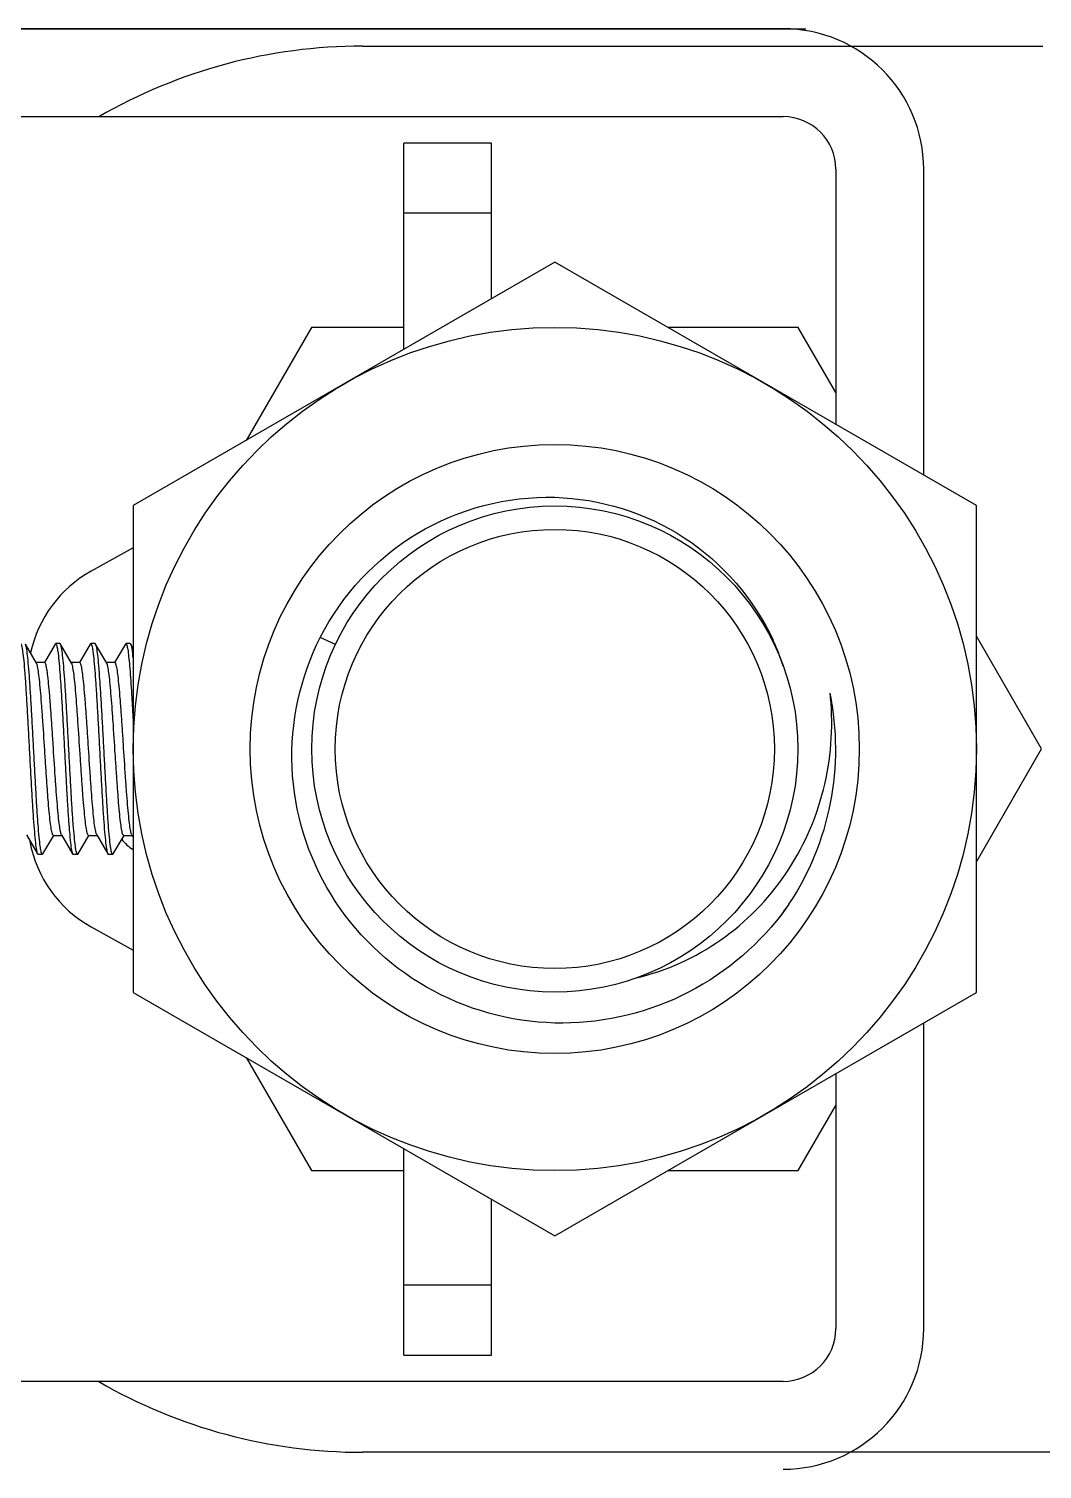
# Model space of a CAD drawing. Header units: millimetres. Extents: x -633009578 to 5705885, y -633235091 to 2571734.
# Drawn here: x 2452916 to 2453199.6, y 1996791.9 to 1997194.9 of the extents above; entities that cross this region are included whole.
import ezdxf

# ---------------------------------------------------------------- set-up
doc = ezdxf.new("R2010")
doc.units = ezdxf.units.MM
doc.header["$LTSCALE"] = 1000
doc.header["$MEASUREMENT"] = 0
doc.layers.get('0').update_dxf_attribs({"color": 9})
doc.layers.add('E-WIRE-系统', color=3, linetype='Continuous')

# ---------------------------------------------------------------- blocks, each defined once
blk = doc.blocks.new('G$CF4FACE3C')
at = {"layer": 'E-WIRE-系统'}
for p, q in [((-11634.36, 651.94), (-10842.54, 651.94)), ((-10848.32, 651.94), (-11141.66, 651.94)), ((-10954.77, 647.55), (-10782.63, 647.55)), ((-11141.66, 629.72), (-10848.32, 629.72)), ((-10922.1, 623.05), (-10944.32, 623.05)), ((-10944.32, 570.82), (-10944.32, 623.05)), ((-10922.1, 583.65), (-10922.1, 623.05)), ((-10834.98, 616.39), (-10834.98, 551.83)), ((-10812.76, 539), (-10812.76, 616.39)), ((-10922.1, 605.27), (-10944.32, 605.27)), ((-10906.1, 592.89), (-11012.77, 531.3)), ((-10799.43, 531.3), (-10906.1, 592.89)), ((-10967.68, 576.39), (-10984.18, 547.8)), ((-10944.32, 576.39), (-10967.68, 576.39)), ((-10844.51, 576.39), (-10877.51, 576.39)), ((-10834.98, 559.88), (-10844.51, 576.39)), ((-11012.77, 531.3), (-11012.77, 408.13)), ((-10799.43, 408.13), (-10799.43, 531.3)), ((-11012.77, 520.6), (-11023.4, 514.71)), ((-11037.24, 491.45), (-11040.05, 496.27)), ((-11032.53, 496.27), (-11035.25, 491.58)), ((-11032.53, 496.27), (-11032.43, 496.38)), ((-11032.43, 496.38), (-11032.4, 496.38)), ((-11031.29, 496.38), (-11032.4, 496.38)), ((-11031.29, 496.38), (-11032.4, 496.38)), ((-11031.16, 496.27), (-11031.29, 496.38)), ((-11028.35, 491.45), (-11031.16, 496.27)), ((-11023.64, 496.27), (-11026.36, 491.58)), ((-11023.64, 496.27), (-11023.51, 496.38)), ((-11022.4, 496.38), (-11023.51, 496.38)), ((-11022.4, 496.38), (-11023.51, 496.38)), ((-11022.27, 496.27), (-11022.4, 496.38)), ((-11019.46, 491.45), (-11022.27, 496.27)), ((-11014.75, 496.27), (-11017.47, 491.58)), ((-11014.75, 496.27), (-11014.62, 496.38)), ((-11013.51, 496.38), (-11014.62, 496.38)), ((-11013.51, 496.38), (-11014.62, 496.38)), ((-11013.38, 496.27), (-11013.51, 496.38)), ((-11012.77, 495.22), (-11013.38, 496.27)), ((-10961.62, 496.13), (-10965.43, 497.94)), ((-10850.87, 497.23), (-10850.81, 497.1)), ((-10782.93, 469.72), (-10799.43, 498.3)), ((-11035.17, 491.58), (-11037.32, 491.58)), ((-11026.28, 491.58), (-11028.43, 491.58)), ((-11017.39, 491.58), (-11019.54, 491.58)), ((-10799.43, 441.13), (-10782.93, 469.72)), ((-11039.78, 447.99), (-11036.98, 443.16)), ((-11035.6, 443.16), (-11032.87, 447.85)), ((-11032.95, 447.85), (-11030.81, 447.85)), ((-11030.89, 447.99), (-11028.09, 443.16)), ((-11026.71, 443.16), (-11023.98, 447.85)), ((-11024.06, 447.85), (-11021.92, 447.85)), ((-11022, 447.99), (-11019.2, 443.16)), ((-11017.83, 443.16), (-11015.09, 447.85)), ((-11015.17, 447.85), (-11013.03, 447.85)), ((-11013.11, 447.99), (-11012.77, 447.4)), ((-11036.98, 443.16), (-11036.85, 443.05)), ((-11035.73, 443.05), (-11036.85, 443.05)), ((-11035.73, 443.05), (-11036.85, 443.05)), ((-11035.6, 443.16), (-11035.73, 443.05)), ((-11028.09, 443.16), (-11027.96, 443.05)), ((-11026.84, 443.05), (-11027.96, 443.05)), ((-11026.84, 443.05), (-11027.96, 443.05)), ((-11026.71, 443.16), (-11026.84, 443.05)), ((-11019.2, 443.16), (-11019.07, 443.05)), ((-11017.95, 443.05), (-11019.07, 443.05)), ((-11017.95, 443.05), (-11019.07, 443.05)), ((-11017.83, 443.16), (-11017.95, 443.05)), ((-11023.4, 424.73), (-11012.77, 418.83)), ((-11012.77, 408.13), (-10906.1, 346.55)), ((-10906.1, 346.55), (-10799.43, 408.13)), ((-10812.76, 323.05), (-10812.76, 400.43)), ((-10984.18, 391.63), (-10967.68, 363.05)), ((-10834.98, 387.6), (-10834.98, 323.05)), ((-10844.51, 363.05), (-10834.98, 379.55)), ((-10944.32, 316.38), (-10944.32, 368.61)), ((-10967.68, 363.05), (-10944.32, 363.05)), ((-10877.51, 363.05), (-10844.51, 363.05)), ((-10922.1, 316.38), (-10922.1, 355.78)), ((-10944.32, 334.16), (-10922.1, 334.16)), ((-10944.32, 316.38), (-10922.1, 316.38)), ((-10848.32, 309.71), (-11141.66, 309.71)), ((-10747.65, 291.78), (-10954.77, 291.78))]:
    blk.add_line(p, q, dxfattribs=at)
for radius in [106.67, 77.05, 61.49, 55.56]:
    blk.add_circle((-10906.1, 469.72), radius, dxfattribs=at)
for centre, radius, start, end in [((-10848.32, 616.39), 35.56, 0, 90), ((-10954.77, 514.14), 133.42, 90, 120.0083), ((-10848.32, 616.39), 13.33, 0, 90), ((-11008.32, 487.49), 31.11, 119, 167.8939), ((-11023.51, 496.31), 0.076, 78.9891, 89.9602), ((-11014.62, 496.31), 0.076, 78.9741, 89.9601), ((-10906.82, 471.36), 61.64, 18.159, 24.6875), ((-10906.1, 469.72), 71.09, 326.4585, 11.4585), ((-10906.54, 476.4), 70.51, 5.1831, 6.0541), ((-10905.85, 469.77), 70.84, 10.0541, 11.458), ((-10906.13, 469.72), 71.12, 7.6522, 10.0536), ((-11008.32, 451.94), 31.11, 190.3451, 241), ((-11008.32, 451.94), 8.89, 214.3268, 239.8898), ((-11035.73, 443.13), 0.0759, 259.0989, 269.9614), ((-11026.84, 443.13), 0.0759, 259.2688, 269.9632), ((-11017.95, 443.13), 0.0759, 259.1048, 269.9615), ((-10905.95, 469.62), 70.92, 324.3173, 326.4575), ((-10904.9, 471.07), 70.87, 323.2578, 325.0125), ((-10906.14, 469.75), 71.14, 323.0314, 324.3178), ((-10905.01, 471.15), 71, 322.4074, 323.2582), ((-10848.32, 323.05), 35.56, 270, 0), ((-10848.32, 323.05), 13.33, 270, 0), ((-10954.77, 425.19), 133.42, 239.9917, 270)]:
    blk.add_arc(centre, radius, start, end, dxfattribs=at)
for points, knots in [([(-10965.43, 497.94), (-10959.99, 508.63), (-10942.76, 527.35), (-10918.08, 533.74), (-10906.1, 533.4)], [0, 0, 0, 0, 0.500108, 1, 1, 1, 1]), ([(-10906.1, 533.4), (-10894.66, 533.08), (-10871.5, 526.01), (-10855.67, 507.61), (-10850.87, 497.23)], [0, 0, 0, 0, 0.500095, 1, 1, 1, 1]), ([(-11041.28, 496.38), (-11041.21, 496.37), (-11041.1, 496.16), (-11040.98, 495.79), (-11040.85, 495.15), (-11040.66, 493.88), (-11040.43, 491.75), (-11040.18, 488.63), (-11039.91, 484.83), (-11039.65, 480.48), (-11039.39, 475.74), (-11039.12, 470.79), (-11038.86, 465.8), (-11038.6, 460.95), (-11038.33, 456.41), (-11038.07, 452.36), (-11037.81, 448.92), (-11037.56, 446.24), (-11037.34, 444.51), (-11037.14, 443.59), (-11037.04, 443.27), (-11036.98, 443.16)], [0, 0, 0, 0, 0.003711, 0.011337, 0.023212, 0.039314, 0.0837, 0.143018, 0.215176, 0.297599, 0.387332, 0.481164, 0.575726, 0.667621, 0.753554, 0.830449, 0.895556, 0.946563, 0.981704, 0.992971, 1, 1, 1, 1]), ([(-11035.75, 443.05), (-11035.81, 443.06), (-11035.93, 443.27), (-11036.04, 443.64), (-11036.17, 444.28), (-11036.36, 445.55), (-11036.59, 447.68), (-11036.85, 450.8), (-11037.11, 454.61), (-11037.37, 458.96), (-11037.63, 463.69), (-11037.9, 468.65), (-11038.16, 473.64), (-11038.43, 478.49), (-11038.69, 483.02), (-11038.95, 487.08), (-11039.21, 490.51), (-11039.47, 493.19), (-11039.69, 494.92), (-11039.89, 495.85), (-11039.99, 496.16), (-11040.05, 496.27)], [0, 0, 0, 0, 0.003708, 0.011332, 0.023206, 0.039309, 0.083701, 0.143026, 0.215196, 0.297631, 0.387378, 0.481219, 0.575788, 0.66769, 0.753628, 0.830521, 0.895618, 0.94661, 0.98173, 0.992985, 1, 1, 1, 1]), ([(-11032.4, 496.38), (-11032.34, 496.38), (-11032.21, 496.19), (-11032.11, 495.84), (-11031.97, 495.22), (-11031.78, 493.98), (-11031.55, 491.87), (-11031.3, 488.77), (-11031.04, 484.98), (-11030.77, 480.63), (-11030.51, 475.89), (-11030.24, 470.92), (-11029.98, 465.92), (-11029.71, 461.04), (-11029.45, 456.49), (-11029.19, 452.41), (-11028.93, 448.96), (-11028.67, 446.26), (-11028.45, 444.52), (-11028.25, 443.59), (-11028.15, 443.27), (-11028.09, 443.16)], [0, 0, 0, 0, 0.003386, 0.010605, 0.022094, 0.037845, 0.081651, 0.140562, 0.21249, 0.294853, 0.384679, 0.47873, 0.573605, 0.66588, 0.752224, 0.829521, 0.894986, 0.946281, 0.981617, 0.992941, 1, 1, 1, 1]), ([(-11026.86, 443.05), (-11026.92, 443.06), (-11027.04, 443.27), (-11027.15, 443.64), (-11027.28, 444.28), (-11027.47, 445.55), (-11027.7, 447.68), (-11027.96, 450.8), (-11028.22, 454.61), (-11028.48, 458.95), (-11028.75, 463.69), (-11029.01, 468.64), (-11029.27, 473.64), (-11029.54, 478.49), (-11029.8, 483.02), (-11030.06, 487.08), (-11030.32, 490.51), (-11030.58, 493.19), (-11030.8, 494.92), (-11031, 495.85), (-11031.1, 496.16), (-11031.16, 496.27)], [0, 0, 0, 0, 0.003703, 0.01132, 0.023187, 0.039284, 0.083664, 0.142983, 0.215146, 0.297577, 0.387325, 0.481173, 0.575752, 0.667661, 0.753607, 0.830509, 0.895614, 0.946609, 0.98173, 0.992984, 1, 1, 1, 1]), ([(-11023.5, 496.38), (-11023.43, 496.37), (-11023.32, 496.16), (-11023.21, 495.79), (-11023.07, 495.15), (-11022.88, 493.88), (-11022.66, 491.75), (-11022.4, 488.63), (-11022.14, 484.83), (-11021.87, 480.48), (-11021.61, 475.74), (-11021.35, 470.79), (-11021.08, 465.8), (-11020.82, 460.95), (-11020.56, 456.41), (-11020.29, 452.36), (-11020.04, 448.92), (-11019.78, 446.24), (-11019.56, 444.51), (-11019.36, 443.59), (-11019.26, 443.27), (-11019.2, 443.16)], [0, 0, 0, 0, 0.003711, 0.011337, 0.023212, 0.039315, 0.083701, 0.143019, 0.215177, 0.2976, 0.387333, 0.481165, 0.575727, 0.667621, 0.753554, 0.830449, 0.895556, 0.946563, 0.981704, 0.992971, 1, 1, 1, 1]), ([(-11017.97, 443.05), (-11018.03, 443.06), (-11018.15, 443.27), (-11018.26, 443.64), (-11018.39, 444.28), (-11018.58, 445.55), (-11018.81, 447.68), (-11019.07, 450.8), (-11019.33, 454.61), (-11019.59, 458.96), (-11019.86, 463.69), (-11020.12, 468.65), (-11020.38, 473.64), (-11020.65, 478.49), (-11020.91, 483.02), (-11021.17, 487.08), (-11021.43, 490.51), (-11021.69, 493.19), (-11021.91, 494.92), (-11022.11, 495.85), (-11022.21, 496.16), (-11022.27, 496.27)], [0, 0, 0, 0, 0.003708, 0.011331, 0.023205, 0.039308, 0.083699, 0.143025, 0.215195, 0.297631, 0.387378, 0.481219, 0.575789, 0.667691, 0.753629, 0.830521, 0.895618, 0.946611, 0.981731, 0.992985, 1, 1, 1, 1]), ([(-11014.61, 496.38), (-11014.56, 496.37), (-11014.46, 496.22), (-11014.36, 495.94), (-11014.25, 495.47), (-11014.08, 494.52), (-11013.89, 492.93), (-11013.66, 490.57), (-11013.44, 487.66), (-11013.21, 484.27), (-11012.99, 480.5), (-11012.84, 477.87), (-11012.77, 476.51)], [0, 0, 0, 0, 0.007976, 0.023399, 0.047119, 0.079188, 0.167777, 0.287121, 0.434165, 0.605074, 0.795358, 1, 1, 1, 1]), ([(-11012.77, 492.77), (-11012.85, 493.56), (-11012.96, 494.6), (-11013.19, 495.75), (-11013.31, 496.14), (-11013.38, 496.27)], [0, 0, 0, 0, 0.664814, 0.874197, 1, 1, 1, 1]), ([(-10906.1, 400.39), (-10917.32, 400.68), (-10940, 406.95), (-10965.17, 431.36), (-10975.55, 464.87), (-10970.53, 487.95), (-10965.43, 497.94)], [0, 0, 0, 0, 0.250101, 0.50014, 0.750107, 1, 1, 1, 1]), ([(-11032.95, 447.85), (-11033.01, 447.85), (-11033.13, 447.99), (-11033.31, 448.5), (-11033.55, 449.64), (-11033.79, 451.5), (-11034.05, 454.02), (-11034.31, 457.09), (-11034.57, 460.62), (-11034.83, 464.48), (-11035.18, 469.86), (-11035.52, 475.2), (-11035.88, 480.31), (-11036.14, 483.67), (-11036.41, 486.53), (-11036.65, 488.79), (-11036.91, 490.36), (-11037.09, 491.19), (-11037.24, 491.45)], [0, 0, 0, 0, 0.003779, 0.011113, 0.038196, 0.081555, 0.139809, 0.210939, 0.292435, 0.381405, 0.474683, 0.660843, 0.747096, 0.824643, 0.890735, 0.943051, 0.979811, 1, 1, 1, 1]), ([(-11030.89, 447.99), (-11031.03, 448.24), (-11031.21, 449.08), (-11031.47, 450.64), (-11031.72, 452.91), (-11031.98, 455.77), (-11032.24, 459.12), (-11032.6, 464.24), (-11032.94, 469.58), (-11033.29, 474.96), (-11033.55, 478.81), (-11033.82, 482.34), (-11034.07, 485.42), (-11034.33, 487.94), (-11034.58, 489.79), (-11034.81, 490.93), (-11034.99, 491.44), (-11035.12, 491.58), (-11035.17, 491.58)], [0, 0, 0, 0, 0.020221, 0.057008, 0.109345, 0.17545, 0.253003, 0.339257, 0.525401, 0.618666, 0.70762, 0.789101, 0.860217, 0.918459, 0.96181, 0.988888, 0.996221, 1, 1, 1, 1]), ([(-11024.06, 447.85), (-11024.12, 447.85), (-11024.25, 447.99), (-11024.42, 448.5), (-11024.66, 449.64), (-11024.9, 451.5), (-11025.16, 454.02), (-11025.42, 457.09), (-11025.68, 460.62), (-11025.94, 464.48), (-11026.29, 469.86), (-11026.64, 475.2), (-11027, 480.31), (-11027.26, 483.67), (-11027.52, 486.53), (-11027.76, 488.79), (-11028.03, 490.36), (-11028.2, 491.19), (-11028.35, 491.45)], [0, 0, 0, 0, 0.003779, 0.011114, 0.038196, 0.081556, 0.139811, 0.210942, 0.292439, 0.38141, 0.474688, 0.660849, 0.747103, 0.824649, 0.89074, 0.943055, 0.979813, 1, 1, 1, 1]), ([(-11022, 447.99), (-11022.15, 448.24), (-11022.32, 449.08), (-11022.58, 450.64), (-11022.83, 452.91), (-11023.09, 455.77), (-11023.35, 459.12), (-11023.71, 464.24), (-11024.05, 469.58), (-11024.4, 474.96), (-11024.66, 478.81), (-11024.93, 482.34), (-11025.19, 485.42), (-11025.44, 487.94), (-11025.69, 489.79), (-11025.92, 490.93), (-11026.1, 491.44), (-11026.23, 491.58), (-11026.28, 491.58)], [0, 0, 0, 0, 0.020221, 0.057009, 0.109346, 0.175452, 0.253005, 0.33926, 0.525406, 0.618671, 0.707625, 0.789106, 0.860221, 0.918463, 0.961812, 0.988889, 0.996222, 1, 1, 1, 1]), ([(-11015.17, 447.85), (-11015.23, 447.85), (-11015.36, 447.99), (-11015.54, 448.5), (-11015.77, 449.64), (-11016.01, 451.5), (-11016.27, 454.02), (-11016.53, 457.09), (-11016.79, 460.62), (-11017.05, 464.48), (-11017.41, 469.86), (-11017.75, 475.2), (-11018.11, 480.31), (-11018.37, 483.67), (-11018.63, 486.53), (-11018.87, 488.79), (-11019.14, 490.36), (-11019.31, 491.19), (-11019.46, 491.45)], [0, 0, 0, 0, 0.003779, 0.011114, 0.038197, 0.081556, 0.139811, 0.210942, 0.292439, 0.381409, 0.474688, 0.660849, 0.747103, 0.824649, 0.89074, 0.943055, 0.979813, 1, 1, 1, 1]), ([(-11013.11, 447.99), (-11013.26, 448.24), (-11013.43, 449.08), (-11013.69, 450.64), (-11013.94, 452.91), (-11014.2, 455.77), (-11014.46, 459.12), (-11014.82, 464.24), (-11015.16, 469.58), (-11015.51, 474.96), (-11015.78, 478.81), (-11016.04, 482.34), (-11016.3, 485.42), (-11016.56, 487.94), (-11016.8, 489.79), (-11017.03, 490.93), (-11017.21, 491.44), (-11017.34, 491.58), (-11017.39, 491.58)], [0, 0, 0, 0, 0.020221, 0.057009, 0.109346, 0.175452, 0.253005, 0.33926, 0.525406, 0.618671, 0.707625, 0.789106, 0.860221, 0.918463, 0.961812, 0.988888, 0.996222, 1, 1, 1, 1]), ([(-10885.4, 411.81), (-10877.82, 413.62), (-10863.24, 420.24), (-10846.54, 437.31), (-10836.81, 459.09), (-10835.61, 475), (-10836.32, 482.77)], [0, 0, 0, 0, 0.249708, 0.499636, 0.749734, 1, 1, 1, 1]), ([(-10848.75, 427.84), (-10855.4, 419.2), (-10872.97, 404.83), (-10895.21, 400.11), (-10906.1, 400.39)], [0, 0, 0, 0, 0.500072, 1, 1, 1, 1])]:
    blk.add_open_spline(points, degree=3, knots=knots, dxfattribs=at)

msp = doc.modelspace()

# ---------------------------------------------------------------- block references
at = {"xscale": 1.10592, "yscale": 1.10592, "zscale": 1.10592}
msp.add_blockref('G$CF4FACE3C', (2465124.5, 1996473.94, -46.08), dxfattribs=at)

doc.saveas('drawing.dxf')
